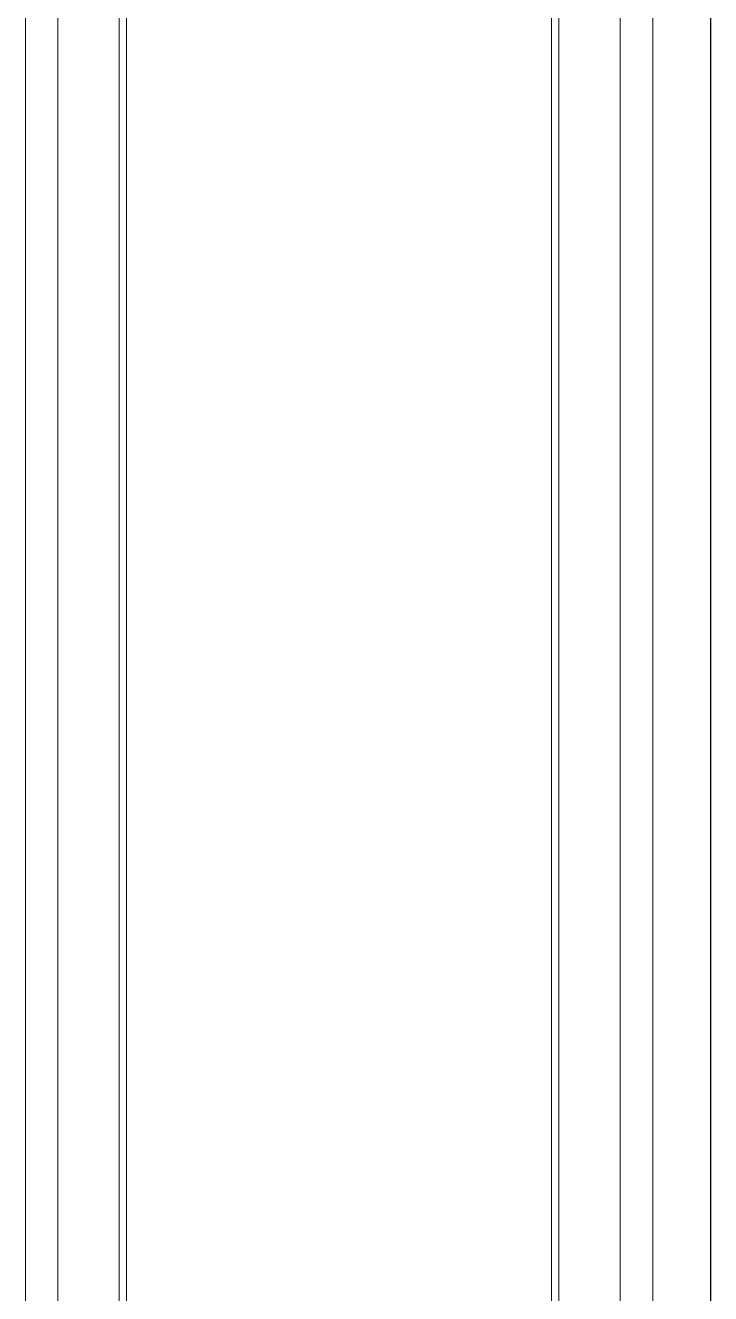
# Model space of a CAD drawing. Header units: millimetres. Extents: x -10942 to 92711, y -16583 to 30009.
# Drawn here: x 42069 to 43015, y 19804 to 21556 of the extents above; entities that cross this region are included whole.
import ezdxf

# ---------------------------------------------------------------- set-up
doc = ezdxf.new("R2010")
doc.units = ezdxf.units.MM
doc.header["$LTSCALE"] = 1000
doc.header["$MEASUREMENT"] = 0
doc.layers.add('GRC', color=41, linetype='Continuous', lineweight=0)
doc.layers.add('Layer3', color=3, linetype='Continuous')

msp = doc.modelspace()

# ---------------------------------------------------------------- linework, layer by layer
at = {"layer": 'GRC', "lineweight": 0, "elevation": 0}
for points in [[(42935.2, 19121.8), (42068.6, 19122.1), (42068.6, 21907.1), (42935.2, 21907.1)], [(42890.2, 19167.1), (42113.6, 19167.1), (42113.6, 21862.1), (42890.2, 21862.1)], [(42805.5, 19251.8), (42198.4, 19251.8), (42198.4, 21777.3), (42805.5, 21777.3)], [(42795.5, 19261.8), (42208.4, 19261.8), (42208.4, 21767.3), (42795.5, 21767.3)]]:
    msp.add_lwpolyline(points, close=True, dxfattribs=at)
at = {"layer": 'Layer3', "elevation": 0}
msp.add_lwpolyline([(43015.2, 21987.1), (43015.2, 19042.1)], dxfattribs=at)

doc.saveas('drawing.dxf')
